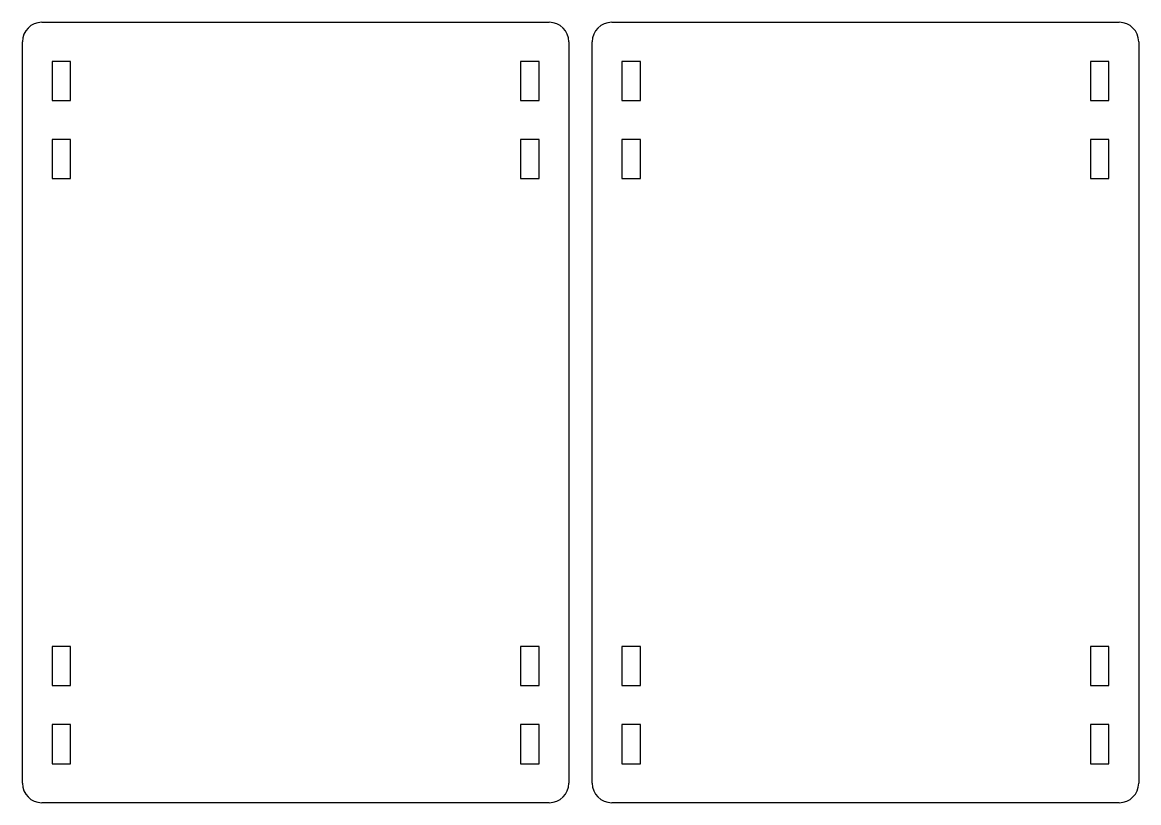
# Model space of a CAD drawing. Header units: inches. Extents: x 192 to 478, y 157 to 357.
import ezdxf

# ---------------------------------------------------------------- set-up
doc = ezdxf.new("R2010")
doc.units = ezdxf.units.IN
doc.header["$MEASUREMENT"] = 0

msp = doc.modelspace()

# ---------------------------------------------------------------- linework, layer by layer
for p, q in [((197.3, 356.73), (327.3, 356.73)), ((343.3, 356.73), (473.3, 356.73)), ((192.3, 161.73), (192.3, 351.73)), ((332.3, 351.73), (332.3, 161.73)), ((338.3, 161.73), (338.3, 351.73)), ((478.3, 351.73), (478.3, 161.73)), ((199.92, 346.73), (199.92, 336.73)), ((204.67, 346.73), (199.92, 346.73)), ((204.67, 336.73), (204.67, 346.73)), ((319.92, 346.73), (319.92, 336.73)), ((324.67, 346.73), (319.92, 346.73)), ((324.67, 336.73), (324.67, 346.73)), ((345.92, 346.73), (345.92, 336.73)), ((350.67, 346.73), (345.92, 346.73)), ((350.67, 336.73), (350.67, 346.73)), ((465.92, 346.73), (465.92, 336.73)), ((470.67, 346.73), (465.92, 346.73)), ((470.67, 336.73), (470.67, 346.73)), ((199.92, 336.73), (204.67, 336.73)), ((319.92, 336.73), (324.67, 336.73)), ((345.92, 336.73), (350.67, 336.73)), ((465.92, 336.73), (470.67, 336.73)), ((192.3, 326.73), (192.3, 326.73)), ((199.92, 326.73), (199.92, 316.73)), ((204.67, 326.73), (199.92, 326.73)), ((204.67, 316.73), (204.67, 326.73)), ((319.92, 326.73), (319.92, 316.73)), ((324.67, 326.73), (319.92, 326.73)), ((324.67, 316.73), (324.67, 326.73)), ((345.92, 326.73), (345.92, 316.73)), ((350.67, 326.73), (345.92, 326.73)), ((350.67, 316.73), (350.67, 326.73)), ((465.92, 326.73), (465.92, 316.73)), ((470.67, 326.73), (465.92, 326.73)), ((470.67, 316.73), (470.67, 326.73)), ((199.92, 316.73), (204.67, 316.73)), ((319.92, 316.73), (324.67, 316.73)), ((345.92, 316.73), (350.67, 316.73)), ((465.92, 316.73), (470.67, 316.73)), ((199.92, 196.73), (199.92, 186.73)), ((204.67, 196.73), (199.92, 196.73)), ((204.67, 186.73), (204.67, 196.73)), ((319.92, 196.73), (319.92, 186.73)), ((324.67, 196.73), (319.92, 196.73)), ((324.67, 186.73), (324.67, 196.73)), ((345.92, 196.73), (345.92, 186.73)), ((350.67, 196.73), (345.92, 196.73)), ((350.67, 186.73), (350.67, 196.73)), ((465.92, 196.73), (465.92, 186.73)), ((470.67, 196.73), (465.92, 196.73)), ((470.67, 186.73), (470.67, 196.73)), ((192.3, 186.73), (192.3, 191.1)), ((199.92, 186.73), (204.67, 186.73)), ((319.92, 186.73), (324.67, 186.73)), ((345.92, 186.73), (350.67, 186.73)), ((465.92, 186.73), (470.67, 186.73)), ((199.92, 176.73), (199.92, 166.73)), ((204.67, 176.73), (199.92, 176.73)), ((204.67, 166.73), (204.67, 176.73)), ((319.92, 176.73), (319.92, 166.73)), ((324.67, 176.73), (319.92, 176.73)), ((324.67, 166.73), (324.67, 176.73)), ((345.92, 176.73), (345.92, 166.73)), ((350.67, 176.73), (345.92, 176.73)), ((350.67, 166.73), (350.67, 176.73)), ((465.92, 176.73), (465.92, 166.73)), ((470.67, 176.73), (465.92, 176.73)), ((470.67, 166.73), (470.67, 176.73)), ((199.92, 166.73), (204.67, 166.73)), ((319.92, 166.73), (324.67, 166.73)), ((345.92, 166.73), (350.67, 166.73)), ((465.92, 166.73), (470.67, 166.73)), ((327.3, 156.73), (197.3, 156.73)), ((322.3, 156.73), (322.3, 156.73)), ((473.3, 156.73), (343.3, 156.73)), ((468.3, 156.73), (468.3, 156.73))]:
    msp.add_line(p, q)
for centre, start, end in [((197.3, 351.73), 90, 180), ((327.3, 351.73), 0, 90), ((343.3, 351.73), 90, 180), ((473.3, 351.73), 0, 90), ((197.3, 161.73), 180, 270), ((327.3, 161.73), 270, 0), ((343.3, 161.73), 180, 270), ((473.3, 161.73), 270, 0)]:
    msp.add_arc(centre, 5, start, end)

doc.saveas('drawing.dxf')
